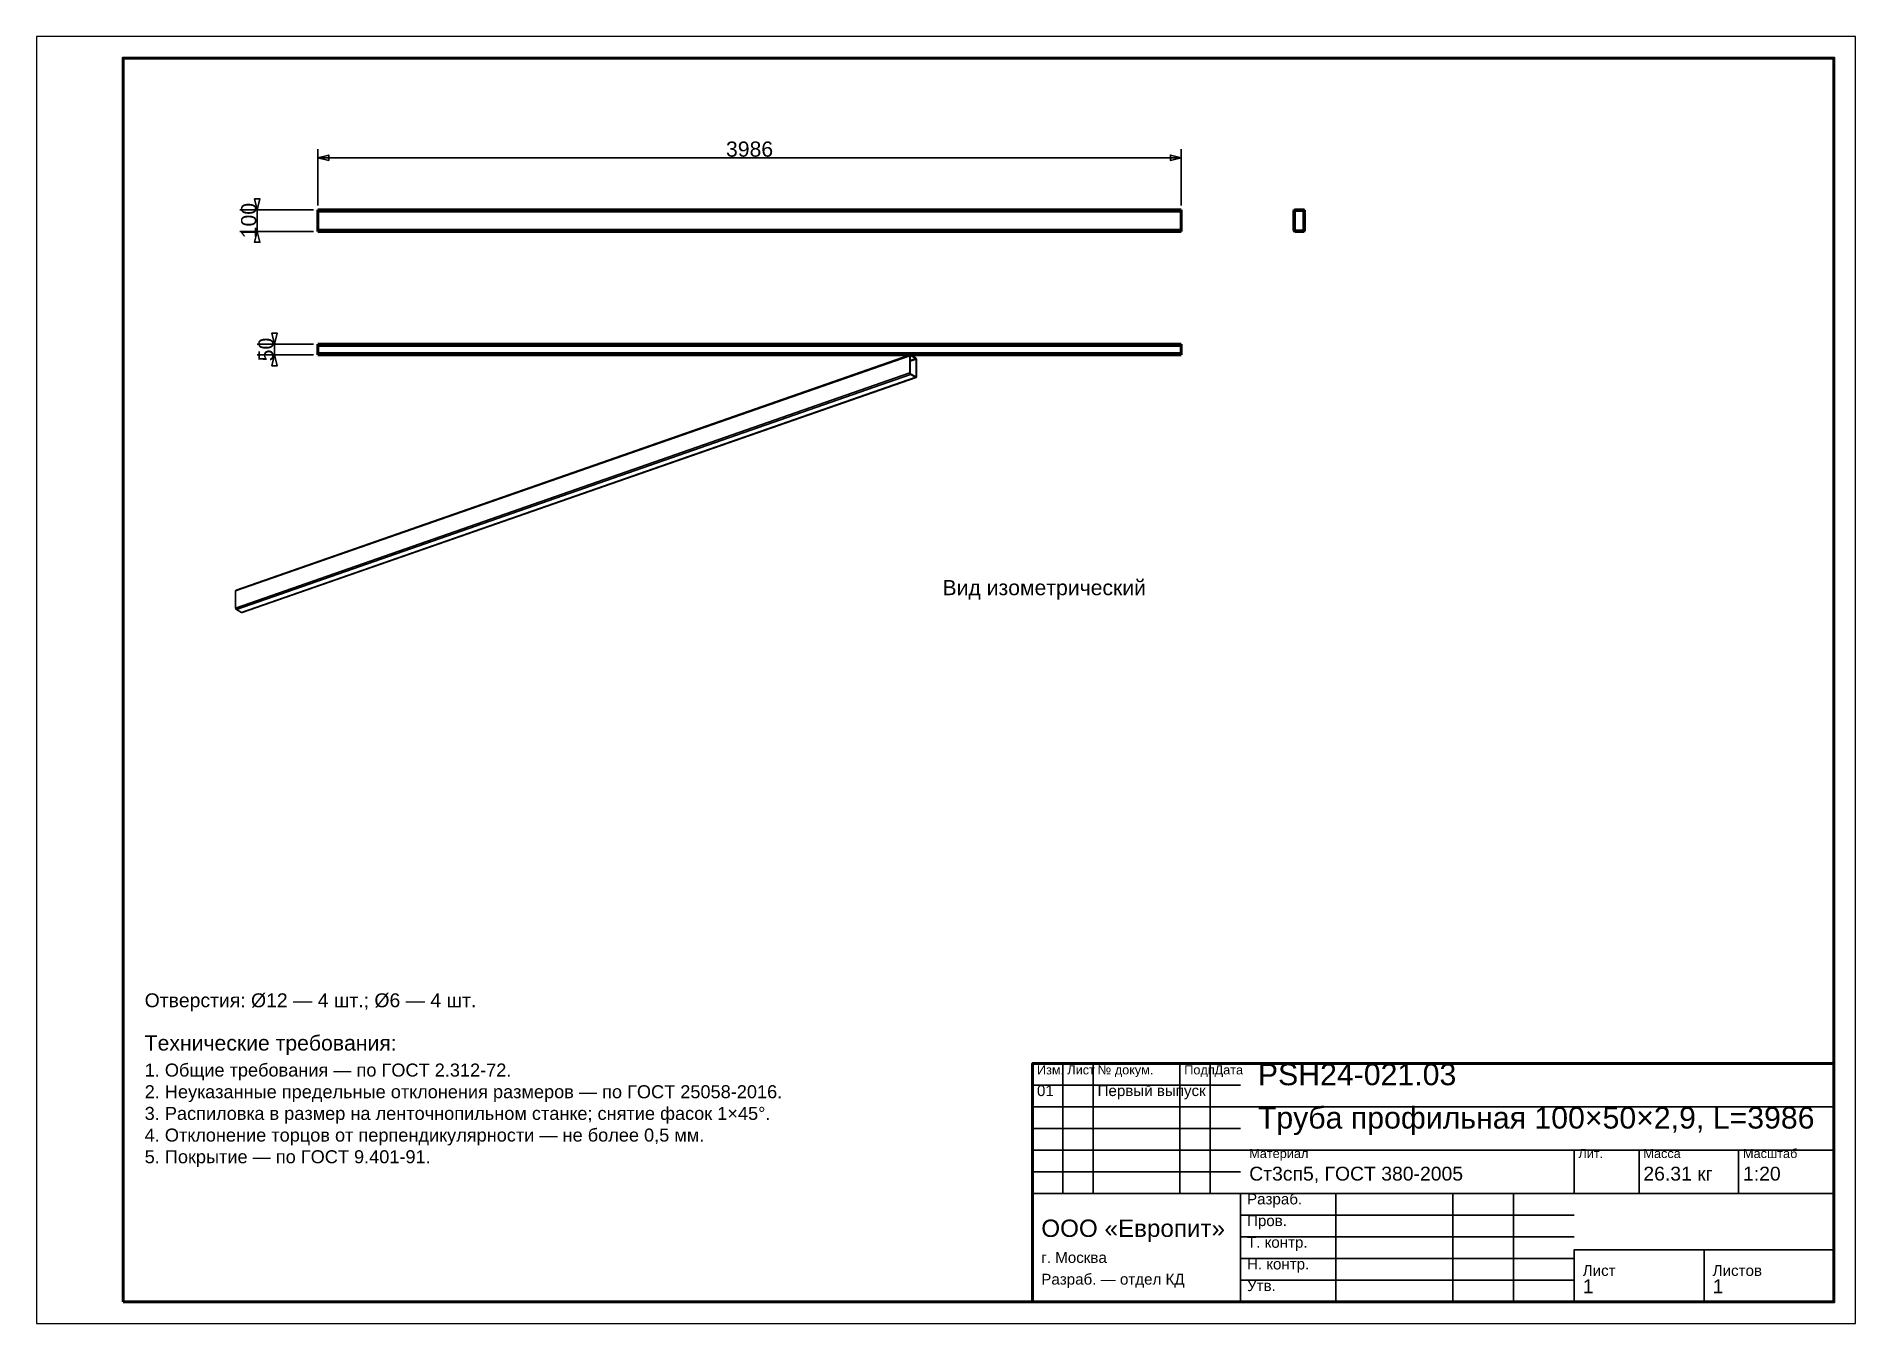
# Model space of a CAD drawing. Header units: millimetres. Extents: x 0 to 420, y 0 to 297.
import ezdxf
from ezdxf.enums import TextEntityAlignment as Align

# ---------------------------------------------------------------- set-up
doc = ezdxf.new("R2010")
doc.units = ezdxf.units.MM
doc.linetypes.add('DASHED', pattern=[1.524, 1.27, -0.254])
doc.styles.add('GOST', font='Arial')

msp = doc.modelspace()

# ---------------------------------------------------------------- linework, layer by layer
at = {"color": 7, "lineweight": 35}
for p, q in [((65, 258), (65, 271)), ((65, 269), (264.3, 269)), ((264.3, 258), (264.3, 271)), ((64, 257), (47, 257)), ((51, 252), (51, 257)), ((64, 252), (47, 252)), ((64, 226), (51, 226)), ((64, 223.5), (51, 223.5)), ((55, 223.5), (55, 226)), ((237, 30), (237, 60)), ((244, 30), (244, 60)), ((264, 30), (264, 60)), ((271, 30), (271, 60)), ((230, 55), (278, 55)), ((230, 50), (278, 50)), ((278, 50), (415, 50)), ((230, 45), (278, 45)), ((230, 40), (278, 40)), ((278, 40), (415, 40)), ((355, 30), (355, 40)), ((370, 30), (370, 40)), ((393, 30), (393, 40)), ((230, 35), (278, 35)), ((230, 30), (278, 30)), ((278, 30), (415, 30)), ((300, 5), (300, 30)), ((327, 5), (327, 30)), ((341, 5), (341, 30)), ((278, 25), (355, 25)), ((278, 20), (355, 20)), ((355, 17), (415, 17)), ((278, 15), (355, 15)), ((278, 10), (355, 10))]:
    msp.add_line(p, q, dxfattribs=at)
at = {"color": 1, "lineweight": 70}
for p, q in [((65, 257), (65, 257)), ((65, 257), (65, 256.99)), ((65, 257), (264.3, 257)), ((65, 256.99), (65, 256.98)), ((65, 256.98), (65, 256.97)), ((65, 256.97), (65, 256.95)), ((65, 256.95), (65, 256.93)), ((65, 256.93), (65, 256.91)), ((65, 256.91), (65, 256.89)), ((65, 256.89), (65, 256.86)), ((65, 256.86), (65, 256.83)), ((65, 256.83), (65, 256.8)), ((65, 256.8), (65, 256.77)), ((65, 256.77), (65, 256.73)), ((65, 256.73), (65, 256.7)), ((65, 256.7), (65, 252.3)), ((65, 256.7), (264.3, 256.7)), ((264.3, 256.99), (264.3, 257)), ((264.3, 257), (264.3, 257)), ((264.3, 256.98), (264.3, 256.99)), ((264.3, 256.97), (264.3, 256.98)), ((264.3, 256.95), (264.3, 256.97)), ((264.3, 256.93), (264.3, 256.95)), ((264.3, 256.91), (264.3, 256.93)), ((264.3, 256.89), (264.3, 256.91)), ((264.3, 256.86), (264.3, 256.89)), ((264.3, 256.83), (264.3, 256.86)), ((264.3, 256.8), (264.3, 256.83)), ((264.3, 256.77), (264.3, 256.8)), ((264.3, 256.73), (264.3, 256.77)), ((264.3, 256.7), (264.3, 256.73)), ((264.3, 252.3), (264.3, 256.7)), ((290.3, 256.7), (290.31, 256.79)), ((290.3, 252.3), (290.3, 256.7)), ((290.31, 256.79), (290.36, 256.88)), ((290.36, 256.88), (290.42, 256.94)), ((290.42, 256.94), (290.51, 256.99)), ((290.46, 256.76), (290.45, 256.7)), ((290.45, 256.7), (290.45, 252.3)), ((290.49, 256.81), (290.46, 256.76)), ((290.54, 256.84), (290.49, 256.81)), ((290.51, 256.99), (290.6, 257)), ((290.6, 256.85), (290.54, 256.84)), ((290.6, 257), (292.5, 257)), ((292.5, 256.85), (290.6, 256.85)), ((292.5, 257), (292.59, 256.99)), ((292.56, 256.84), (292.5, 256.85)), ((292.61, 256.81), (292.56, 256.84)), ((292.59, 256.99), (292.68, 256.94)), ((292.64, 256.76), (292.61, 256.81)), ((292.65, 256.7), (292.64, 256.76)), ((292.65, 252.3), (292.65, 256.7)), ((292.68, 256.94), (292.74, 256.88)), ((292.74, 256.88), (292.79, 256.79)), ((292.79, 256.79), (292.8, 256.7)), ((292.8, 256.7), (292.8, 252.3)), ((65, 252.3), (65, 252.27)), ((65, 252.3), (264.3, 252.3)), ((65, 252.27), (65, 252.23)), ((65, 252.23), (65, 252.2)), ((65, 252.2), (65, 252.17)), ((65, 252.17), (65, 252.14)), ((65, 252.14), (65, 252.11)), ((65, 252.11), (65, 252.09)), ((65, 252.09), (65, 252.07)), ((65, 252.07), (65, 252.05)), ((65, 252.05), (65, 252.03)), ((65, 252.03), (65, 252.02)), ((65, 252.02), (65, 252.01)), ((65, 252.01), (65, 252)), ((65, 252), (65, 252)), ((264.3, 252), (65, 252)), ((264.3, 252.27), (264.3, 252.3)), ((264.3, 252.23), (264.3, 252.27)), ((264.3, 252.2), (264.3, 252.23)), ((264.3, 252.17), (264.3, 252.2)), ((264.3, 252.14), (264.3, 252.17)), ((264.3, 252.11), (264.3, 252.14)), ((264.3, 252.09), (264.3, 252.11)), ((264.3, 252.07), (264.3, 252.09)), ((264.3, 252.05), (264.3, 252.07)), ((264.3, 252.03), (264.3, 252.05)), ((264.3, 252.02), (264.3, 252.03)), ((264.3, 252.01), (264.3, 252.02)), ((264.3, 252), (264.3, 252.01)), ((264.3, 252), (264.3, 252)), ((290.31, 252.21), (290.3, 252.3)), ((290.36, 252.12), (290.31, 252.21)), ((290.42, 252.06), (290.36, 252.12)), ((290.51, 252.01), (290.42, 252.06)), ((290.45, 252.3), (290.46, 252.24)), ((290.46, 252.24), (290.49, 252.19)), ((290.49, 252.19), (290.54, 252.16)), ((290.6, 252), (290.51, 252.01)), ((290.54, 252.16), (290.6, 252.15)), ((290.6, 252.15), (292.5, 252.15)), ((292.5, 252), (290.6, 252)), ((292.5, 252.15), (292.56, 252.16)), ((292.59, 252.01), (292.5, 252)), ((292.56, 252.16), (292.61, 252.19)), ((292.68, 252.06), (292.59, 252.01)), ((292.61, 252.19), (292.64, 252.24)), ((292.64, 252.24), (292.65, 252.3)), ((292.74, 252.12), (292.68, 252.06)), ((292.79, 252.21), (292.74, 252.12)), ((292.8, 252.3), (292.79, 252.21)), ((65, 226), (65, 226)), ((65, 226), (65, 225.99)), ((264.3, 226), (65, 226)), ((65, 225.99), (65, 225.98)), ((65, 225.98), (65, 225.97)), ((65, 225.97), (65, 225.95)), ((65, 225.95), (65, 225.93)), ((65, 225.93), (65, 225.91)), ((65, 225.91), (65, 225.89)), ((65, 225.89), (65, 225.86)), ((65, 225.86), (65, 225.83)), ((65, 225.83), (65, 225.8)), ((65, 225.8), (65, 225.77)), ((65, 225.77), (65, 225.73)), ((65, 225.73), (65, 225.7)), ((65, 225.7), (65, 223.8)), ((264.3, 225.7), (65, 225.7)), ((65, 223.8), (65, 223.77)), ((264.3, 223.8), (65, 223.8)), ((65, 223.77), (65, 223.73)), ((65, 223.73), (65, 223.7)), ((65, 223.7), (65, 223.67)), ((65, 223.67), (65, 223.64)), ((65, 223.64), (65, 223.61)), ((65, 223.61), (65, 223.59)), ((65, 223.59), (65, 223.57)), ((65, 223.57), (65, 223.55)), ((65, 223.55), (65, 223.53)), ((65, 223.53), (65, 223.52)), ((65, 223.52), (65, 223.51)), ((65, 223.51), (65, 223.5)), ((264.3, 223.5), (65, 223.5)), ((65, 223.5), (65, 223.5)), ((264.3, 225.99), (264.3, 226)), ((264.3, 226), (264.3, 226)), ((264.3, 225.98), (264.3, 225.99)), ((264.3, 225.97), (264.3, 225.98)), ((264.3, 225.95), (264.3, 225.97)), ((264.3, 225.93), (264.3, 225.95)), ((264.3, 225.91), (264.3, 225.93)), ((264.3, 225.89), (264.3, 225.91)), ((264.3, 225.86), (264.3, 225.89)), ((264.3, 225.83), (264.3, 225.86)), ((264.3, 225.8), (264.3, 225.83)), ((264.3, 225.77), (264.3, 225.8)), ((264.3, 225.73), (264.3, 225.77)), ((264.3, 225.7), (264.3, 225.73)), ((264.3, 223.8), (264.3, 225.7)), ((264.3, 223.77), (264.3, 223.8)), ((264.3, 223.73), (264.3, 223.77)), ((264.3, 223.7), (264.3, 223.73)), ((264.3, 223.67), (264.3, 223.7)), ((264.3, 223.64), (264.3, 223.67)), ((264.3, 223.61), (264.3, 223.64)), ((264.3, 223.59), (264.3, 223.61)), ((264.3, 223.57), (264.3, 223.59)), ((264.3, 223.55), (264.3, 223.57)), ((264.3, 223.53), (264.3, 223.55)), ((264.3, 223.52), (264.3, 223.53)), ((264.3, 223.51), (264.3, 223.52)), ((264.3, 223.5), (264.3, 223.51)), ((264.3, 223.5), (264.3, 223.5))]:
    msp.add_line(p, q, dxfattribs=at)
at = {"color": 5, "linetype": 'DASHED', "lineweight": 35}
for p, q in [((65, 256.99), (65, 257)), ((65, 257), (65, 257)), ((65, 257), (264.3, 257)), ((65, 256.98), (65, 256.99)), ((65, 256.97), (65, 256.98)), ((65, 256.95), (65, 256.97)), ((65, 256.93), (65, 256.95)), ((65, 256.91), (65, 256.93)), ((65, 256.89), (65, 256.91)), ((65, 256.86), (65, 256.89)), ((65, 256.83), (65, 256.86)), ((65, 256.84), (65, 256.85)), ((65, 256.85), (65, 256.85)), ((65, 256.85), (65, 256.85)), ((65, 256.85), (65, 256.85)), ((65, 256.85), (65, 256.85)), ((65, 256.85), (65, 256.84)), ((65, 256.85), (264.3, 256.85)), ((65, 256.85), (264.3, 256.85)), ((65, 256.83), (65, 256.84)), ((65, 256.84), (65, 256.84)), ((65, 256.84), (65, 256.84)), ((65, 256.84), (65, 256.83)), ((65, 256.8), (65, 256.83)), ((65, 256.82), (65, 256.83)), ((65, 256.83), (65, 256.82)), ((65, 256.81), (65, 256.82)), ((65, 256.82), (65, 256.81)), ((65, 256.79), (65, 256.81)), ((65, 256.81), (65, 256.79)), ((65, 256.77), (65, 256.8)), ((65, 256.78), (65, 256.79)), ((65, 256.79), (65, 256.78)), ((65, 256.77), (65, 256.78)), ((65, 256.78), (65, 256.77)), ((65, 256.73), (65, 256.77)), ((65, 256.75), (65, 256.77)), ((65, 256.77), (65, 256.75)), ((65, 256.73), (65, 256.75)), ((65, 256.75), (65, 256.73)), ((65, 256.7), (65, 256.73)), ((65, 256.72), (65, 256.73)), ((65, 256.73), (65, 256.72)), ((65, 256.7), (65, 256.72)), ((65, 256.72), (65, 256.7)), ((65, 252.3), (65, 256.7)), ((65, 256.7), (65, 252.3)), ((65, 252.3), (65, 256.7)), ((264.3, 257), (264.3, 257)), ((264.3, 257), (264.3, 256.99)), ((264.3, 256.99), (264.3, 256.98)), ((264.3, 256.98), (264.3, 256.97)), ((264.3, 256.97), (264.3, 256.95)), ((264.3, 256.95), (264.3, 256.93)), ((264.3, 256.93), (264.3, 256.91)), ((264.3, 256.91), (264.3, 256.89)), ((264.3, 256.89), (264.3, 256.86)), ((264.3, 256.86), (264.3, 256.83)), ((264.3, 256.85), (264.3, 256.85)), ((264.3, 256.85), (264.3, 256.85)), ((264.3, 256.85), (264.3, 256.84)), ((264.3, 256.84), (264.3, 256.85)), ((264.3, 256.85), (264.3, 256.85)), ((264.3, 256.85), (264.3, 256.85)), ((264.3, 256.84), (264.3, 256.84)), ((264.3, 256.84), (264.3, 256.83)), ((264.3, 256.83), (264.3, 256.84)), ((264.3, 256.84), (264.3, 256.84)), ((264.3, 256.83), (264.3, 256.82)), ((264.3, 256.82), (264.3, 256.83)), ((264.3, 256.83), (264.3, 256.8)), ((264.3, 256.82), (264.3, 256.81)), ((264.3, 256.81), (264.3, 256.82)), ((264.3, 256.81), (264.3, 256.79)), ((264.3, 256.79), (264.3, 256.81)), ((264.3, 256.8), (264.3, 256.77)), ((264.3, 256.79), (264.3, 256.78)), ((264.3, 256.78), (264.3, 256.79)), ((264.3, 256.78), (264.3, 256.77)), ((264.3, 256.77), (264.3, 256.78)), ((264.3, 256.77), (264.3, 256.75)), ((264.3, 256.75), (264.3, 256.77)), ((264.3, 256.77), (264.3, 256.73)), ((264.3, 256.75), (264.3, 256.73)), ((264.3, 256.73), (264.3, 256.75)), ((264.3, 256.73), (264.3, 256.72)), ((264.3, 256.72), (264.3, 256.73)), ((264.3, 256.73), (264.3, 256.7)), ((264.3, 256.72), (264.3, 256.7)), ((264.3, 256.7), (264.3, 256.72)), ((264.3, 256.7), (264.3, 252.3)), ((264.3, 252.3), (264.3, 256.7)), ((264.3, 256.7), (264.3, 252.3)), ((290.31, 256.79), (290.3, 256.7)), ((290.3, 256.7), (290.3, 252.3)), ((290.36, 256.88), (290.31, 256.79)), ((290.42, 256.94), (290.36, 256.88)), ((290.51, 256.99), (290.42, 256.94)), ((290.45, 256.7), (290.46, 256.76)), ((290.45, 252.3), (290.45, 256.7)), ((290.46, 256.76), (290.49, 256.81)), ((290.49, 256.81), (290.54, 256.84)), ((290.6, 257), (290.51, 256.99)), ((290.54, 256.84), (290.6, 256.85)), ((292.5, 257), (290.6, 257)), ((290.6, 256.85), (292.5, 256.85)), ((292.59, 256.99), (292.5, 257)), ((292.5, 256.85), (292.56, 256.84)), ((292.56, 256.84), (292.61, 256.81)), ((292.68, 256.94), (292.59, 256.99)), ((292.61, 256.81), (292.64, 256.76)), ((292.64, 256.76), (292.65, 256.7)), ((292.65, 256.7), (292.65, 252.3)), ((292.74, 256.88), (292.68, 256.94)), ((292.79, 256.79), (292.74, 256.88)), ((292.8, 256.7), (292.79, 256.79)), ((292.8, 252.3), (292.8, 256.7)), ((65, 252.27), (65, 252.3)), ((65, 252.3), (65, 252.28)), ((65, 252.28), (65, 252.3)), ((65, 252.28), (65, 252.27)), ((65, 252.27), (65, 252.28)), ((65, 252.23), (65, 252.27)), ((65, 252.27), (65, 252.25)), ((65, 252.25), (65, 252.27)), ((65, 252.25), (65, 252.23)), ((65, 252.23), (65, 252.25)), ((65, 252.2), (65, 252.23)), ((65, 252.23), (65, 252.22)), ((65, 252.22), (65, 252.23)), ((65, 252.22), (65, 252.21)), ((65, 252.21), (65, 252.22)), ((65, 252.21), (65, 252.19)), ((65, 252.19), (65, 252.21)), ((65, 252.17), (65, 252.2)), ((65, 252.19), (65, 252.18)), ((65, 252.18), (65, 252.19)), ((65, 252.18), (65, 252.17)), ((65, 252.17), (65, 252.18)), ((65, 252.14), (65, 252.17)), ((65, 252.17), (65, 252.16)), ((65, 252.16), (65, 252.17)), ((65, 252.16), (65, 252.16)), ((65, 252.16), (65, 252.15)), ((65, 252.15), (65, 252.16)), ((65, 252.16), (65, 252.16)), ((65, 252.15), (65, 252.15)), ((65, 252.15), (65, 252.15)), ((65, 252.15), (65, 252.15)), ((65, 252.15), (65, 252.15)), ((65, 252.15), (264.3, 252.15)), ((65, 252.15), (264.3, 252.15)), ((65, 252.11), (65, 252.14)), ((65, 252.09), (65, 252.11)), ((65, 252.07), (65, 252.09)), ((65, 252.05), (65, 252.07)), ((65, 252.03), (65, 252.05)), ((65, 252.02), (65, 252.03)), ((65, 252.01), (65, 252.02)), ((65, 252), (65, 252.01)), ((65, 252), (65, 252)), ((65, 252), (264.3, 252)), ((264.3, 252.28), (264.3, 252.3)), ((264.3, 252.3), (264.3, 252.28)), ((264.3, 252.3), (264.3, 252.27)), ((264.3, 252.27), (264.3, 252.28)), ((264.3, 252.28), (264.3, 252.27)), ((264.3, 252.25), (264.3, 252.27)), ((264.3, 252.27), (264.3, 252.25)), ((264.3, 252.27), (264.3, 252.23)), ((264.3, 252.23), (264.3, 252.25)), ((264.3, 252.25), (264.3, 252.23)), ((264.3, 252.22), (264.3, 252.23)), ((264.3, 252.23), (264.3, 252.22)), ((264.3, 252.23), (264.3, 252.2)), ((264.3, 252.21), (264.3, 252.22)), ((264.3, 252.22), (264.3, 252.21)), ((264.3, 252.19), (264.3, 252.21)), ((264.3, 252.21), (264.3, 252.19)), ((264.3, 252.2), (264.3, 252.17)), ((264.3, 252.18), (264.3, 252.19)), ((264.3, 252.19), (264.3, 252.18)), ((264.3, 252.17), (264.3, 252.18)), ((264.3, 252.18), (264.3, 252.17)), ((264.3, 252.16), (264.3, 252.17)), ((264.3, 252.17), (264.3, 252.16)), ((264.3, 252.17), (264.3, 252.14)), ((264.3, 252.15), (264.3, 252.16)), ((264.3, 252.16), (264.3, 252.16)), ((264.3, 252.16), (264.3, 252.16)), ((264.3, 252.16), (264.3, 252.15)), ((264.3, 252.15), (264.3, 252.15)), ((264.3, 252.15), (264.3, 252.15)), ((264.3, 252.15), (264.3, 252.15)), ((264.3, 252.15), (264.3, 252.15)), ((264.3, 252.14), (264.3, 252.11)), ((264.3, 252.11), (264.3, 252.09)), ((264.3, 252.09), (264.3, 252.07)), ((264.3, 252.07), (264.3, 252.05)), ((264.3, 252.05), (264.3, 252.03)), ((264.3, 252.03), (264.3, 252.02)), ((264.3, 252.02), (264.3, 252.01)), ((264.3, 252.01), (264.3, 252)), ((264.3, 252), (264.3, 252)), ((290.3, 252.3), (290.31, 252.21)), ((290.31, 252.21), (290.36, 252.12)), ((290.36, 252.12), (290.42, 252.06)), ((290.42, 252.06), (290.51, 252.01)), ((290.46, 252.24), (290.45, 252.3)), ((290.49, 252.19), (290.46, 252.24)), ((290.54, 252.16), (290.49, 252.19)), ((290.51, 252.01), (290.6, 252)), ((290.6, 252.15), (290.54, 252.16)), ((292.5, 252.15), (290.6, 252.15)), ((290.6, 252), (292.5, 252)), ((292.56, 252.16), (292.5, 252.15)), ((292.5, 252), (292.59, 252.01)), ((292.61, 252.19), (292.56, 252.16)), ((292.59, 252.01), (292.68, 252.06)), ((292.64, 252.24), (292.61, 252.19)), ((292.65, 252.3), (292.64, 252.24)), ((292.68, 252.06), (292.74, 252.12)), ((292.74, 252.12), (292.79, 252.21)), ((292.79, 252.21), (292.8, 252.3)), ((264.3, 226), (65, 226)), ((65, 225.99), (65, 226)), ((65, 226), (65, 226)), ((65, 225.98), (65, 225.99)), ((65, 225.97), (65, 225.98)), ((65, 225.95), (65, 225.97)), ((65, 225.93), (65, 225.95)), ((65, 225.91), (65, 225.93)), ((65, 225.89), (65, 225.91)), ((65, 225.86), (65, 225.89)), ((65, 225.83), (65, 225.86)), ((264.3, 225.85), (65, 225.85)), ((65, 225.85), (65, 225.85)), ((65, 225.85), (65, 225.85)), ((65, 225.85), (65, 225.84)), ((264.3, 225.85), (65, 225.85)), ((65, 225.84), (65, 225.85)), ((65, 225.85), (65, 225.85)), ((65, 225.85), (65, 225.85)), ((65, 225.84), (65, 225.84)), ((65, 225.84), (65, 225.83)), ((65, 225.83), (65, 225.84)), ((65, 225.84), (65, 225.84)), ((65, 225.83), (65, 225.82)), ((65, 225.82), (65, 225.83)), ((65, 225.8), (65, 225.83)), ((65, 225.82), (65, 225.81)), ((65, 225.81), (65, 225.82)), ((65, 225.81), (65, 225.79)), ((65, 225.79), (65, 225.81)), ((65, 225.77), (65, 225.8)), ((65, 225.79), (65, 225.78)), ((65, 225.78), (65, 225.79)), ((65, 225.78), (65, 225.77)), ((65, 225.77), (65, 225.78)), ((65, 225.77), (65, 225.75)), ((65, 225.75), (65, 225.77)), ((65, 225.73), (65, 225.77)), ((65, 225.75), (65, 225.73)), ((65, 225.73), (65, 225.75)), ((65, 225.73), (65, 225.72)), ((65, 225.72), (65, 225.73)), ((65, 225.7), (65, 225.73)), ((65, 225.72), (65, 225.7)), ((65, 225.7), (65, 225.72)), ((65, 225.7), (65, 223.8)), ((65, 223.8), (65, 225.7)), ((65, 223.8), (65, 225.7)), ((65, 223.8), (65, 223.78)), ((65, 223.78), (65, 223.8)), ((65, 223.77), (65, 223.8)), ((65, 223.78), (65, 223.77)), ((65, 223.77), (65, 223.78)), ((65, 223.77), (65, 223.75)), ((65, 223.75), (65, 223.77)), ((65, 223.73), (65, 223.77)), ((65, 223.75), (65, 223.73)), ((65, 223.73), (65, 223.75)), ((65, 223.73), (65, 223.72)), ((65, 223.72), (65, 223.73)), ((65, 223.7), (65, 223.73)), ((65, 223.72), (65, 223.71)), ((65, 223.71), (65, 223.72)), ((65, 223.71), (65, 223.69)), ((65, 223.69), (65, 223.71)), ((65, 223.67), (65, 223.7)), ((65, 223.69), (65, 223.68)), ((65, 223.68), (65, 223.69)), ((65, 223.68), (65, 223.67)), ((65, 223.67), (65, 223.68)), ((65, 223.67), (65, 223.66)), ((65, 223.66), (65, 223.67)), ((65, 223.64), (65, 223.67)), ((65, 223.66), (65, 223.66)), ((65, 223.66), (65, 223.65)), ((65, 223.65), (65, 223.66)), ((65, 223.66), (65, 223.66)), ((65, 223.65), (65, 223.65)), ((65, 223.65), (65, 223.65)), ((65, 223.65), (264.3, 223.65)), ((264.3, 223.65), (65, 223.65)), ((65, 223.65), (65, 223.65)), ((65, 223.65), (65, 223.65)), ((65, 223.61), (65, 223.64)), ((65, 223.59), (65, 223.61)), ((65, 223.57), (65, 223.59)), ((65, 223.55), (65, 223.57)), ((65, 223.53), (65, 223.55)), ((65, 223.52), (65, 223.53)), ((65, 223.51), (65, 223.52)), ((65, 223.5), (65, 223.51)), ((65, 223.5), (65, 223.5)), ((264.3, 223.5), (65, 223.5)), ((264.3, 226), (264.3, 226)), ((264.3, 226), (264.3, 225.99)), ((264.3, 225.99), (264.3, 225.98)), ((264.3, 225.98), (264.3, 225.97)), ((264.3, 225.97), (264.3, 225.95)), ((264.3, 225.95), (264.3, 225.93)), ((264.3, 225.93), (264.3, 225.91)), ((264.3, 225.91), (264.3, 225.89)), ((264.3, 225.89), (264.3, 225.86)), ((264.3, 225.86), (264.3, 225.83)), ((264.3, 225.84), (264.3, 225.85)), ((264.3, 225.85), (264.3, 225.85)), ((264.3, 225.85), (264.3, 225.85)), ((264.3, 225.85), (264.3, 225.85)), ((264.3, 225.85), (264.3, 225.85)), ((264.3, 225.85), (264.3, 225.84)), ((264.3, 225.83), (264.3, 225.84)), ((264.3, 225.84), (264.3, 225.84)), ((264.3, 225.84), (264.3, 225.84)), ((264.3, 225.84), (264.3, 225.83)), ((264.3, 225.83), (264.3, 225.8)), ((264.3, 225.82), (264.3, 225.83)), ((264.3, 225.83), (264.3, 225.82)), ((264.3, 225.81), (264.3, 225.82)), ((264.3, 225.82), (264.3, 225.81)), ((264.3, 225.79), (264.3, 225.81)), ((264.3, 225.81), (264.3, 225.79)), ((264.3, 225.8), (264.3, 225.77)), ((264.3, 225.78), (264.3, 225.79)), ((264.3, 225.79), (264.3, 225.78)), ((264.3, 225.77), (264.3, 225.78)), ((264.3, 225.78), (264.3, 225.77)), ((264.3, 225.77), (264.3, 225.73)), ((264.3, 225.75), (264.3, 225.77)), ((264.3, 225.77), (264.3, 225.75)), ((264.3, 225.73), (264.3, 225.75)), ((264.3, 225.75), (264.3, 225.73)), ((264.3, 225.73), (264.3, 225.7)), ((264.3, 225.72), (264.3, 225.73)), ((264.3, 225.73), (264.3, 225.72)), ((264.3, 225.7), (264.3, 225.72)), ((264.3, 225.72), (264.3, 225.7)), ((264.3, 225.7), (264.3, 223.8)), ((264.3, 223.8), (264.3, 225.7)), ((264.3, 225.7), (264.3, 223.8)), ((264.3, 223.8), (264.3, 223.77)), ((264.3, 223.78), (264.3, 223.8)), ((264.3, 223.8), (264.3, 223.78)), ((264.3, 223.77), (264.3, 223.78)), ((264.3, 223.78), (264.3, 223.77)), ((264.3, 223.77), (264.3, 223.73)), ((264.3, 223.75), (264.3, 223.77)), ((264.3, 223.77), (264.3, 223.75)), ((264.3, 223.73), (264.3, 223.75)), ((264.3, 223.75), (264.3, 223.73)), ((264.3, 223.73), (264.3, 223.7)), ((264.3, 223.72), (264.3, 223.73)), ((264.3, 223.73), (264.3, 223.72)), ((264.3, 223.71), (264.3, 223.72)), ((264.3, 223.72), (264.3, 223.71)), ((264.3, 223.69), (264.3, 223.71)), ((264.3, 223.71), (264.3, 223.69)), ((264.3, 223.7), (264.3, 223.67)), ((264.3, 223.68), (264.3, 223.69)), ((264.3, 223.69), (264.3, 223.68)), ((264.3, 223.67), (264.3, 223.68)), ((264.3, 223.68), (264.3, 223.67)), ((264.3, 223.67), (264.3, 223.64)), ((264.3, 223.66), (264.3, 223.67)), ((264.3, 223.67), (264.3, 223.66)), ((264.3, 223.65), (264.3, 223.66)), ((264.3, 223.66), (264.3, 223.66)), ((264.3, 223.66), (264.3, 223.66)), ((264.3, 223.66), (264.3, 223.65)), ((264.3, 223.65), (264.3, 223.65)), ((264.3, 223.65), (264.3, 223.65)), ((264.3, 223.65), (264.3, 223.65)), ((264.3, 223.65), (264.3, 223.65)), ((264.3, 223.64), (264.3, 223.61)), ((264.3, 223.61), (264.3, 223.59)), ((264.3, 223.59), (264.3, 223.57)), ((264.3, 223.57), (264.3, 223.55)), ((264.3, 223.55), (264.3, 223.53)), ((264.3, 223.53), (264.3, 223.52)), ((264.3, 223.52), (264.3, 223.51)), ((264.3, 223.51), (264.3, 223.5)), ((264.3, 223.5), (264.3, 223.5))]:
    msp.add_line(p, q, dxfattribs=at)
at = {"color": 1, "lineweight": 35}
for p, q in [((201.63, 223.31), (46, 169.06)), ((201.72, 223.5), (46.09, 169.24)), ((201.63, 223.38), (201.65, 223.43)), ((201.63, 223.31), (201.63, 223.38)), ((201.63, 219.35), (201.63, 223.31)), ((201.65, 223.43), (201.68, 223.47)), ((201.68, 223.47), (201.72, 223.5)), ((201.72, 223.5), (201.76, 223.5)), ((201.73, 223.32), (201.72, 223.26)), ((201.72, 223.26), (201.72, 219.3)), ((203, 222.7), (201.72, 222.25)), ((201.81, 223.35), (201.73, 223.32)), ((201.75, 223.34), (201.73, 223.32)), ((201.77, 223.35), (201.75, 223.34)), ((201.76, 223.5), (201.81, 223.48)), ((201.79, 223.36), (201.77, 223.35)), ((201.81, 223.35), (201.79, 223.36)), ((201.81, 223.48), (203, 222.84)), ((203, 222.7), (201.81, 223.35)), ((203, 222.84), (203.04, 222.81)), ((203.04, 222.67), (203, 222.7)), ((203.04, 222.81), (203.07, 222.78)), ((203.07, 222.63), (203.04, 222.67)), ((203.07, 222.78), (203.13, 222.68)), ((203.09, 222.57), (203.07, 222.63)), ((203.13, 222.68), (203.17, 222.57)), ((201.63, 219.35), (46, 165.1)), ((201.81, 218.98), (46.19, 164.73)), ((201.64, 219.24), (201.63, 219.35)), ((201.68, 219.13), (201.64, 219.24)), ((201.74, 219.04), (201.68, 219.13)), ((203.1, 222.51), (201.72, 222.04)), ((201.72, 219.3), (201.73, 219.25)), ((201.73, 219.25), (201.75, 219.19)), ((201.78, 219.01), (201.74, 219.04)), ((201.75, 219.19), (201.78, 219.15)), ((201.78, 219.15), (201.81, 219.12)), ((201.81, 218.98), (201.78, 219.01)), ((201.81, 219.12), (203, 218.47)), ((203, 218.34), (201.81, 218.98)), ((203.1, 218.55), (202.94, 218.5)), ((203, 218.47), (203.03, 218.46)), ((203.03, 218.46), (203.05, 218.46)), ((203.05, 218.46), (203.07, 218.48)), ((203.07, 218.48), (203.08, 218.5)), ((203.08, 218.5), (203.1, 218.55)), ((203.1, 222.51), (203.09, 222.57)), ((203.1, 218.55), (203.1, 222.51)), ((203.17, 222.57), (203.19, 222.46)), ((203.18, 218.44), (203.17, 218.39)), ((203.19, 218.5), (203.18, 218.44)), ((203.19, 222.46), (203.19, 218.5)), ((47.37, 164.08), (203, 218.34)), ((203.1, 218.32), (47.47, 164.07)), ((203.05, 218.32), (203, 218.34)), ((203.1, 218.32), (203.05, 218.32)), ((203.14, 218.35), (203.1, 218.32)), ((203.17, 218.39), (203.14, 218.35)), ((46.01, 169.13), (46, 169.06)), ((46, 169.06), (46, 165.1)), ((46.02, 169.18), (46.01, 169.13)), ((46.05, 169.22), (46.02, 169.18)), ((46.09, 169.24), (46.05, 169.22)), ((46.14, 169.25), (46.09, 169.24)), ((46.19, 169.23), (46.14, 169.25)), ((46, 165.1), (46.01, 164.99)), ((46.01, 164.99), (46.05, 164.88)), ((46.05, 164.88), (46.12, 164.79)), ((46.12, 164.79), (46.15, 164.75)), ((46.15, 164.75), (46.19, 164.73)), ((46.19, 164.73), (47.37, 164.08)), ((47.37, 164.08), (47.43, 164.07)), ((47.43, 164.07), (47.47, 164.07))]:
    msp.add_line(p, q, dxfattribs=at)
at = {"color": 7, "lineweight": 25}
msp.add_lwpolyline([(0, 0), (420, 0), (420, 297), (0, 297)], close=True, dxfattribs=at)
at = {"color": 7, "lineweight": 70}
for points in [[(20, 5), (415, 5), (415, 292), (20, 292)], [(230, 5), (415, 5), (415, 60), (230, 60)]]:
    msp.add_lwpolyline(points, close=True, dxfattribs=at)
at = {"color": 7, "lineweight": 35}
for points in [[(65, 269), (67.5, 268.38), (67.5, 269.62)], [(264.3, 269), (261.8, 269.62), (261.8, 268.38)], [(51, 257), (51.62, 259.5), (50.38, 259.5)], [(51, 252), (50.38, 249.5), (51.62, 249.5)], [(55, 226), (55.62, 228.5), (54.38, 228.5)], [(55, 223.5), (54.38, 221), (55.62, 221)], [(230, 5), (278, 5), (278, 30), (230, 30)], [(355, 5), (385, 5), (385, 17), (355, 17)], [(385, 5), (415, 5), (415, 17), (385, 17)]]:
    msp.add_lwpolyline(points, close=True, dxfattribs=at)

# ---------------------------------------------------------------- texts
at = {"color": 7, "style": 'GOST'}
msp.add_text('3986', height=3.5, dxfattribs=at).set_placement((164.65, 271), align=Align.MIDDLE)
for s, p in [('100', (49, 254.5)), ('50', (53, 224.75))]:
    msp.add_text(s, height=3.5, rotation=90, dxfattribs=at).set_placement(p, align=Align.MIDDLE)
at = {"color": 3, "style": 'GOST'}
for s, height, p in [('Вид изометрический', 3.5, (209.19, 168.07)), ('Технические требования:', 3.5, (25, 63)), ('1. Общие требования — по ГОСТ 2.312-72.', 3, (25, 57)), ('Изм.', 2.1, (231, 57.5)), ('Лист', 2.1, (238, 57.5)), ('№ докум.', 2.1, (245, 57.5)), ('Подп.', 2.1, (265, 57.5)), ('Дата', 2.1, (272, 57.5)), ('PSH24-021.03', 5, (282, 55)), ('2. Неуказанные предельные отклонения размеров — по ГОСТ 25058-2016.', 3, (25, 52)), ('01', 2.5, (231, 52.5)), ('Первый выпуск', 2.5, (245, 52.5)), ('3. Распиловка в размер на ленточнопильном станке; снятие фасок 1×45°.', 3, (25, 47)), ('Труба профильная 100×50×2,9, L=3986', 5, (282, 45)), ('4. Отклонение торцов от перпендикулярности — не более 0,5 мм.', 3, (25, 42)), ('5. Покрытие — по ГОСТ 9.401-91.', 3, (25, 37)), ('Материал', 2.1, (280, 38.2)), ('Лит.', 2.1, (356, 38.2)), ('Масса', 2.1, (371, 38.2)), ('Масштаб', 2.1, (394, 38.2)), ('Ст3сп5, ГОСТ 380-2005', 3.2, (280, 33)), ('26.31 кг', 3.2, (371, 33)), ('1:20', 3.2, (394, 33)), ('Разраб.', 2.5, (279.5, 27.5)), ('ООО «Европит»', 4, (232, 20)), ('Пров.', 2.5, (279.5, 22.5)), ('Т. контр.', 2.5, (279.5, 17.5)), ('г. Москва', 2.5, (232, 14)), ('Н. контр.', 2.5, (279.5, 12.5)), ('Лист', 2.5, (357, 11)), ('Листов', 2.5, (387, 11)), ('Разраб. — отдел КД', 2.5, (232, 9)), ('Утв.', 2.5, (279.5, 7.5)), ('1', 3.2, (357, 7)), ('1', 3.2, (387, 7))]:
    msp.add_text(s, height=height, dxfattribs=at).set_placement(p)
at = {"color": 6, "style": 'GOST'}
msp.add_text('Отверстия: Ø12 — 4 шт.; Ø6 — 4 шт.', height=3.2, dxfattribs=at).set_placement((25, 73))

doc.saveas('drawing.dxf')
